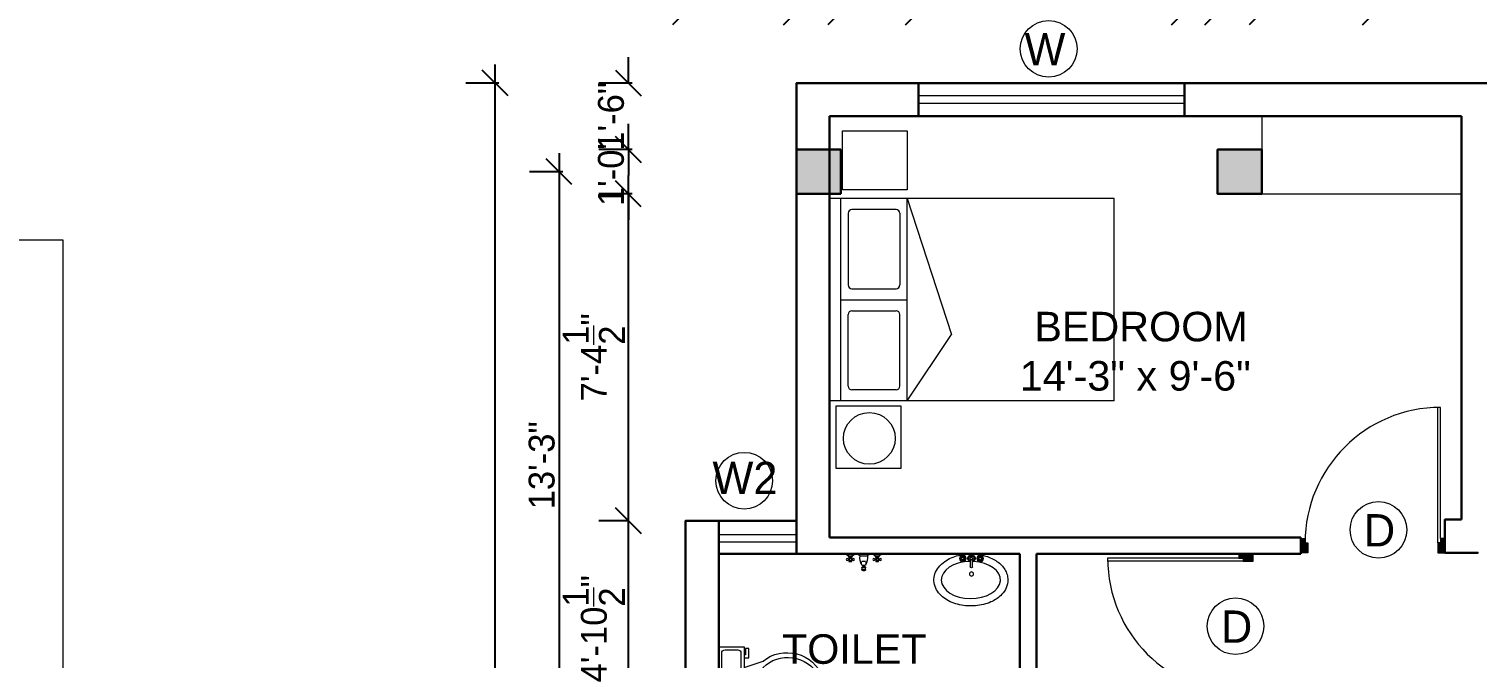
# Model space of a CAD drawing. Header units: inches. Extents: x 28835 to 36795, y -18828 to -9750.
# Drawn here: x 31112.1 to 31504, y -10208.3 to -10037.9 of the extents above; entities that cross this region are included whole.
import ezdxf

# ---------------------------------------------------------------- set-up
doc = ezdxf.new("R2010")
doc.units = ezdxf.units.IN
doc.header["$LTSCALE"] = 12
doc.header["$MEASUREMENT"] = 0
for name, color, linetype, lineweight in [('05. Dimension', 213, 'Continuous', 9), ('colum', 250, 'Continuous', 30), ('dimention', 5, 'Continuous', 9), ('Elevation', 114, 'Continuous', 20), ('F-FURNITURE', 32, 'Continuous', 13), ('FIXTURES', 23, 'Continuous', 9), ('FURNI', 30, 'Continuous', 9), ('Ha2', 31, 'Continuous', 0), ('N_DOOR', 32, 'Continuous', 13), ('Text', 7, 'Continuous', 5), ('Wall', 1, 'Continuous', 30), ('WIN', 140, 'Continuous', 15), ('window', 6, 'Continuous', 9)]:
    doc.layers.add(name, color=color, linetype=linetype, lineweight=lineweight)
doc.layers.add('06. Text', color=114, linetype='Continuous')
doc.styles.add('Bijay', font='', dxfattribs={"height": 8})
doc.styles.add('KBS', font='GOTHIC.TTF')
doc.styles.add('Times', font='GOTHIC.TTF')
doc.styles.get('Bijay').set_extended_font_data('Serifa BT')
doc.dimstyles.new('D75', dxfattribs={"dimtxt": 7, "dimasz": 7, "dimexe": 8, "dimexo": 24, "dimgap": 1, "dimtad": 1, "dimdec": 1, "dimzin": 3, "dimdsep": 46, "dimlunit": 4, "dimtxsty": 'Times', "dimblk": 'OBLIQUE', "dimcen": 0, "dimdle": 5, "dimaunit": 1, "dimadec": 3, "dimazin": 0, "dimtfac": 1, "dimtdec": 1, "dimtix": 1, "dimtofl": 0, "dimtmove": 1, "dimatfit": 0, "dimldrblk": 'OBLIQUE', "dimfxl": 1, "dimfxlon": 1, "dimtolj": 1, "dimtzin": 0, "dimarcsym": 0})

# ---------------------------------------------------------------- blocks, each defined once
blk = doc.blocks.new('A$C3D6C2CD6')
at = {"ltscale": 0.5}
for p, q in [((0, 0), (0, 54.8)), ((3, 54.8), (0, 54.8)), ((77, 54.8), (3, 54.8)), ((3, 0), (3, 54.8)), ((18, 51.8), (6, 51.8)), ((21, 54.8), (33, 18)), ((21, 0), (21, 54.8)), ((77, 0), (77, 54.8)), ((5, 50.8), (5, 31.4)), ((19, 50.8), (19, 31.4)), ((6, 30.4), (18, 30.4)), ((3, 27.4), (21, 27.4)), ((6, 24.4), (18, 24.4)), ((5, 4), (5, 23.4)), ((19, 4), (19, 23.4)), ((21, 0), (33, 18)), ((3, 0), (0, 0)), ((77, 0), (3, 0)), ((18, 3), (6, 3))]:
    blk.add_line(p, q, dxfattribs=at)
for centre, start, end in [((6, 50.8), 90, 180), ((18, 50.8), 0, 90), ((6, 31.4), 180, 270), ((18, 31.4), 270, 0), ((6, 23.4), 90, 180), ((18, 23.4), 0, 90), ((6, 4), 180, 270), ((18, 4), 270, 0)]:
    blk.add_arc(centre, 1, start, end, dxfattribs=at)
blk = doc.blocks.new('Toilet - top')
for p, q in [((9.5, -6), (9.5, -2)), ((-10, -8.5), (-8, -8.5)), ((-10, -9.5), (-10, -8.5)), ((-8, -8.5), (-8, -8)), ((-7, -8), (-7, -9.5)), ((-4, -8), (-6, -14)), ((4, -8), (6, -14)), ((-7, -9.5), (-10, -9.5)), ((4, -14), (-4, -14))]:
    blk.add_line(p, q)
blk.add_lwpolyline([(10.5, -8), (10.5, 0), (-10.5, 0), (-10.5, -8)], close=True)
for points in [[(-9.5, -2), (-9.5, -6)], [(8.5, -1), (-8.5, -1)], [(-8.5, -7), (8.5, -7)]]:
    blk.add_lwpolyline(points)
for centre, radius, start, end in [((-8.62, -1.88), 0.884, 81.8699, 188.1301), ((8.62, -1.88), 0.884, 351.8699, 98.1301), ((-8.62, -6.12), 0.884, 171.8699, 278.1301), ((8.62, -6.12), 0.884, 261.8699, 8.1301), ((3.52, -21.58), 12.17, 141.4691, 247.9714), ((4.2, -21.82), 11.33, 136.3677, 238.9468), ((-3.52, -21.58), 12.17, 292.0284, 38.5307), ((-4.2, -21.82), 11.33, 301.053, 43.6321), ((0, -27.88), 4, 245.7318, 294.2682), ((0, -29), 4, 254.8605, 285.1395)]:
    blk.add_arc(centre, radius, start, end)
blk = doc.blocks.new('BASIN')
at = {"layer": 'FIXTURES'}
for p, q in [((78068, 8819.62), (78068, 8821.27)), ((78068.64, 8821.27), (78068.64, 8819.62)), ((78065.66, 8819.14), (78065.49, 8819.14)), ((78065.66, 8818.98), (78065.49, 8818.98)), ((78065.89, 8819.37), (78065.89, 8819.55)), ((78065.9, 8818.75), (78065.9, 8818.57)), ((78066.05, 8819.37), (78066.05, 8819.55)), ((78066.05, 8818.75), (78066.05, 8818.57)), ((78066.28, 8819.14), (78066.46, 8819.14)), ((78066.28, 8818.98), (78066.46, 8818.98)), ((78070.36, 8819.14), (78070.18, 8819.14)), ((78070.36, 8818.98), (78070.18, 8818.98)), ((78070.59, 8819.37), (78070.59, 8819.55)), ((78070.59, 8818.75), (78070.59, 8818.57)), ((78070.75, 8819.37), (78070.75, 8819.55)), ((78070.76, 8818.75), (78070.76, 8818.57)), ((78070.98, 8819.14), (78071.16, 8819.14)), ((78070.98, 8818.98), (78071.16, 8818.98))]:
    blk.add_line(p, q, dxfattribs=at)
for centre, radius in [((78068.32, 8823.26), 0.561), ((78065.97, 8819.06), 0.891), ((78065.32, 8819.06), 0.181), ((78065.97, 8819.06), 0.324), ((78065.97, 8819.71), 0.181), ((78065.98, 8818.41), 0.181), ((78066.62, 8819.06), 0.181), ((78068.32, 8819.06), 0.324), ((78070.67, 8819.06), 0.891), ((78070.02, 8819.06), 0.181), ((78070.67, 8819.06), 0.324), ((78070.67, 8819.71), 0.181), ((78070.68, 8818.41), 0.181), ((78071.32, 8819.06), 0.181)]:
    blk.add_circle(centre, radius, dxfattribs=at)
for centre, radius, start, end in [((78068.32, 8821.27), 0.324, 0, 180), ((78065.97, 8819.06), 0.648, 105.2407, 164.2093), ((78065.97, 8819.06), 0.648, 196.2342, 253.9047), ((78065.97, 8819.06), 0.648, 16.4413, 74.0789), ((78065.97, 8819.06), 0.648, 286.12, 344.0884), ((78068.32, 8819.06), 0.972, 109.6397, 70.3486), ((78068.32, 8819.06), 0.648, 120.2446, 59.6569), ((78070.67, 8819.06), 0.648, 105.9211, 163.5587), ((78070.67, 8819.06), 0.648, 195.9116, 253.88), ((78070.67, 8819.06), 0.648, 15.7907, 74.7593), ((78070.67, 8819.06), 0.648, 286.0953, 343.7658)]:
    blk.add_arc(centre, radius, start, end, dxfattribs=at)
at = {"layer": 'FIXTURES', "extrusion": (0, 0, -1)}
blk.add_ellipse((78068.16, 8824.86), major_axis=(8, 0), ratio=0.629906, start_param=1.624049, end_param=7.762372, dxfattribs=at)
at = {"layer": 'FIXTURES'}
blk.add_open_spline([(78078.16, 8824.86), (78078.16, 8824.37), (78078.09, 8823.87), (78077.81, 8822.92), (78077.61, 8822.47), (78077.1, 8821.62), (78076.79, 8821.23), (78075.71, 8820.11), (78074.81, 8819.49), (78072.79, 8818.54), (78071.68, 8818.21), (78068.63, 8817.71), (78066.63, 8817.77), (78063.45, 8818.55), (78062.19, 8819.08), (78060.45, 8820.28), (78059.86, 8820.82), (78058.97, 8821.97), (78058.65, 8822.55), (78058.23, 8823.81), (78058.13, 8824.48), (78058.2, 8825.8), (78058.37, 8826.46), (78058.91, 8827.66), (78059.28, 8828.22), (78060.18, 8829.2), (78060.69, 8829.63), (78062.38, 8830.75), (78063.69, 8831.27), (78066.49, 8831.88), (78067.98, 8831.98), (78070.88, 8831.72), (78072.29, 8831.38), (78074.54, 8830.39), (78075.44, 8829.82), (78076.7, 8828.63), (78077.15, 8828.07), (78077.83, 8826.81), (78078.05, 8826.12), (78078.15, 8825.23), (78078.16, 8825.05), (78078.16, 8824.86)], degree=3, knots=[0, 0, 0, 0, 0.181364, 0.181364, 0.362729, 0.362729, 0.544093, 0.544093, 0.928824, 0.928824, 1.313556, 1.313556, 1.94034, 1.94034, 2.400556, 2.400556, 2.689721, 2.689721, 2.932428, 2.932428, 3.175135, 3.175135, 3.417842, 3.417842, 3.66055, 3.66055, 3.903257, 3.903257, 4.376682, 4.376682, 4.850108, 4.850108, 5.323534, 5.323534, 5.693577, 5.693577, 5.95511, 5.95511, 6.216644, 6.216644, 6.283185, 6.283185, 6.283185, 6.283185], dxfattribs=at)
blk = doc.blocks.new('D1000')
at = {"linetype": 'Continuous'}
for points in [[(30, 50), (30, 20), (50, 20), (50, -50), (0, -50), (0, 50)], [(970, 50), (970, 20), (950, 20), (950, -50), (1000, -50), (1000, 50)]]:
    blk.add_hatch(color=256, dxfattribs=at).paths.add_polyline_path(points)
at = {"color": 0, "linetype": 'Continuous'}
for p, q in [((950, 20), (950, 960)), ((970, 50), (970, 960))]:
    blk.add_line(p, q, dxfattribs=at)
at = {"linetype": 'Continuous'}
for points in [[(30, 50), (30, 20), (50, 20), (50, -50), (0, -50), (0, 50)], [(970, 50), (970, 20), (950, 20), (950, -50), (1000, -50), (1000, 50)]]:
    blk.add_lwpolyline(points, close=True, dxfattribs=at)
blk.add_arc((970, 20), 940, 90, 180, dxfattribs=at)
blk = doc.blocks.new('Faucet - Bathroom front')
for p, q in [((-0.5, 4.25), (0.5, 4.25)), ((-5, 0), (-2.25, 0)), ((-4.5087, 0.25), (-2.7408, 0.25)), ((-4, 1.625), (-4.25, 1.625)), ((-4, 1.375), (-4.25, 1.375)), ((-3.1442, 0.75), (-4.0979, 0.75)), ((-3.25, 1.625), (-3, 1.625)), ((-3.25, 1.375), (-3, 1.375)), ((-1.5, 0), (1.5, 0)), ((-1, 0.5), (1, 0.5)), ((0.5, 3.75), (-0.5, 3.75)), ((-0.5, 3), (0.5, 3)), ((0.5, 2), (-0.5, 2)), ((-0.25, 3), (-0.25, 3.5)), ((0.25, 3.5), (0.25, 3)), ((2.25, 0), (5, 0)), ((2.7413, 0.25), (4.5092, 0.25)), ((3.25, 1.625), (3, 1.625)), ((3.25, 1.375), (3, 1.375)), ((4.1058, 0.75), (3.1521, 0.75)), ((4, 1.625), (4.25, 1.625)), ((4, 1.375), (4.25, 1.375))]:
    blk.add_line(p, q)
for points in [[(-0.5, 3.75), (-0.5, 4.25)], [(-0.25, 4.5), (0.25, 4.5)], [(0.5, 4.25), (0.5, 3.75)], [(0.25, 3.5), (-0.25, 3.5)]]:
    blk.add_lwpolyline(points)
for points in [[(-4, 1), (-4, 2), (-3.25, 2), (-3.25, 1)], [(3.25, 1), (3.25, 2), (4, 2), (4, 1)]]:
    blk.add_lwpolyline(points, close=True)
for centre in [(-4.5, 1.5), (-3.625, 1.5), (-2.75, 1.5), (2.75, 1.5), (3.625, 1.5), (4.5, 1.5)]:
    blk.add_circle(centre, 0.2795)
for centre, radius, start, end in [((-0.2575, 4.2575), 0.2426, 88.22243, 181.7776), ((0.2575, 4.2575), 0.2426, 358.2224, 91.77757), ((-5.375, 1.375), 1.4252, 285.2551, 344.7449), ((-1.875, 1.375), 1.4252, 195.2551, 254.7449), ((-0.7962, -0.2038), 0.7327, 106.1502, 163.8498), ((3, 1), 4.0311, 150.2551, 187.125), ((0.6413, 2.5), 1.246, 156.3417, 203.6583), ((-0.2575, 3.7425), 0.2426, 178.2224, 271.7776), ((0.2575, 3.7425), 0.2426, 268.2224, 1.777565), ((-3, 1), 4.0311, 352.875, 29.74488), ((-0.6413, 2.5), 1.246, 336.3417, 23.65835), ((0.7962, -0.2038), 0.7327, 16.1502, 73.84979), ((1.875, 1.375), 1.4252, 285.2551, 344.7449), ((5.375, 1.375), 1.4252, 195.2551, 254.7449)]:
    blk.add_arc(centre, radius, start, end)
blk = doc.blocks.new('_Oblique')
at = {"color": 0, "linetype": 'ByBlock', "lineweight": -2}
blk.add_line((-0.5, -0.5), (0.5, 0.5), dxfattribs=at)
blk = doc.blocks.new('*D202')
at = {"layer": 'Defpoints', "color": 0, "ltscale": 12, "transparency": 16777216}
for p in [(31274.33, -10171.1), (31289.77, -10171.1), (31319.79, -10229.6)]:
    blk.add_point(p, dxfattribs=at)
at = {"layer": 'dimention', "color": 0, "lineweight": -2, "ltscale": 12, "transparency": 16777216}
for p, q in [((31274.33, -10234.6), (31274.33, -10166.1)), ((31274.33, -10171.1), (31266.33, -10171.1)), ((31275.33, -10229.6), (31266.33, -10229.6))]:
    blk.add_line(p, q, dxfattribs=at)
at = {"layer": 'dimention', "color": 0, "lineweight": -2, "ltscale": 12, "transparency": 16777216, "xscale": 7, "yscale": 7, "zscale": 7}
for p, rotation in [((31274.33, -10171.1), 90), ((31274.33, -10229.6), 270)]:
    blk.add_blockref('_Oblique', p, dxfattribs=dict(at, rotation=rotation))
at = {"layer": 'dimention', "color": 0, "ltscale": 12, "transparency": 16777216, "insert": (31264.99, -10200.35), "char_height": 7, "attachment_point": 5, "rotation": 90, "style": 'Times'}
blk.add_mtext('\\A1;4\'-10{\\H1.000000x;\\S1/2;}"', dxfattribs=at)
blk = doc.blocks.new('*D203')
at = {"layer": 'Defpoints', "color": 0, "ltscale": 12, "transparency": 16777216}
for p in [(31274.33, -10082.6), (31319.79, -10082.6), (31289.77, -10171.1)]:
    blk.add_point(p, dxfattribs=at)
at = {"layer": 'dimention', "color": 0, "lineweight": -2, "ltscale": 12, "transparency": 16777216}
for p, q in [((31274.33, -10176.1), (31274.33, -10077.6)), ((31275.33, -10082.6), (31266.33, -10082.6)), ((31274.33, -10171.1), (31266.33, -10171.1))]:
    blk.add_line(p, q, dxfattribs=at)
at = {"layer": 'dimention', "color": 0, "lineweight": -2, "ltscale": 12, "transparency": 16777216, "xscale": 7, "yscale": 7, "zscale": 7}
for p, rotation in [((31274.33, -10082.6), 90), ((31274.33, -10171.1), 270)]:
    blk.add_blockref('_Oblique', p, dxfattribs=dict(at, rotation=rotation))
at = {"layer": 'dimention', "color": 0, "ltscale": 12, "transparency": 16777216, "insert": (31264.99, -10126.85), "char_height": 7, "attachment_point": 5, "rotation": 90, "style": 'Times'}
blk.add_mtext('\\A1;7\'-4{\\H1.000000x;\\S1/2;}"', dxfattribs=at)
blk = doc.blocks.new('*D204')
at = {"layer": 'Defpoints', "color": 0, "ltscale": 12, "transparency": 16777216}
for p in [(31274.33, -10070.6), (31319.79, -10070.6), (31319.79, -10082.6)]:
    blk.add_point(p, dxfattribs=at)
at = {"layer": 'dimention', "color": 0, "lineweight": -2, "ltscale": 12, "transparency": 16777216}
for p, q in [((31274.33, -10070.6), (31274.33, -10063.6)), ((31275.33, -10070.6), (31266.33, -10070.6)), ((31275.33, -10082.6), (31266.33, -10082.6)), ((31274.33, -10082.6), (31274.33, -10089.6))]:
    blk.add_line(p, q, dxfattribs=at)
at = {"layer": 'dimention', "color": 0, "lineweight": -2, "ltscale": 12, "transparency": 16777216, "xscale": 7, "yscale": 7, "zscale": 7}
for p, rotation in [((31274.33, -10070.6), 270), ((31274.33, -10082.6), 90)]:
    blk.add_blockref('_Oblique', p, dxfattribs=dict(at, rotation=rotation))
at = {"layer": 'dimention', "color": 0, "ltscale": 12, "transparency": 16777216, "insert": (31269.66, -10076.6), "char_height": 7, "attachment_point": 5, "rotation": 90, "style": 'Times'}
blk.add_mtext('\\A1;1\'-0"', dxfattribs=at)
blk = doc.blocks.new('*D205')
at = {"layer": 'Defpoints', "color": 0, "ltscale": 12, "transparency": 16777216}
for p in [(31274.33, -10052.6), (31319.79, -10052.6), (31319.79, -10070.6)]:
    blk.add_point(p, dxfattribs=at)
at = {"layer": 'dimention', "color": 0, "lineweight": -2, "ltscale": 12, "transparency": 16777216}
for p, q in [((31274.33, -10052.6), (31274.33, -10045.6)), ((31275.33, -10052.6), (31266.33, -10052.6)), ((31275.33, -10070.6), (31266.33, -10070.6)), ((31274.33, -10070.6), (31274.33, -10077.6))]:
    blk.add_line(p, q, dxfattribs=at)
at = {"layer": 'dimention', "color": 0, "lineweight": -2, "ltscale": 12, "transparency": 16777216, "xscale": 7, "yscale": 7, "zscale": 7}
for p, rotation in [((31274.33, -10052.6), 270), ((31274.33, -10070.6), 90)]:
    blk.add_blockref('_Oblique', p, dxfattribs=dict(at, rotation=rotation))
at = {"layer": 'dimention', "color": 0, "ltscale": 12, "transparency": 16777216, "insert": (31269.66, -10061.6), "char_height": 7, "attachment_point": 5, "rotation": 90, "style": 'Times'}
blk.add_mtext('\\A1;1\'-6"', dxfattribs=at)
blk = doc.blocks.new('*D206')
at = {"layer": 'Defpoints', "color": 0, "ltscale": 12, "transparency": 16777216}
for p in [(31319.79, -10076.6), (31255.57, -10235.6), (31319.79, -10235.6)]:
    blk.add_point(p, dxfattribs=at)
at = {"layer": 'dimention', "color": 0, "lineweight": -2, "ltscale": 12, "transparency": 16777216}
for p, q in [((31255.57, -10071.6), (31255.57, -10240.6)), ((31256.57, -10076.6), (31247.57, -10076.6)), ((31256.57, -10235.6), (31247.57, -10235.6))]:
    blk.add_line(p, q, dxfattribs=at)
at = {"layer": 'dimention', "color": 0, "lineweight": -2, "ltscale": 12, "transparency": 16777216, "xscale": 7, "yscale": 7, "zscale": 7}
for p, rotation in [((31255.57, -10076.6), 90), ((31255.57, -10235.6), 270)]:
    blk.add_blockref('_Oblique', p, dxfattribs=dict(at, rotation=rotation))
at = {"layer": 'dimention', "color": 0, "ltscale": 12, "transparency": 16777216, "insert": (31250.9, -10156.1), "char_height": 7, "attachment_point": 5, "rotation": 90, "style": 'Times'}
blk.add_mtext('\\A1;13\'-3"', dxfattribs=at)
blk = doc.blocks.new('*D208')
at = {"layer": 'Defpoints', "color": 0, "ltscale": 12, "transparency": 16777216}
for p in [(31238.31, -10052.6), (31319.79, -10052.6), (31319.79, -10397.6)]:
    blk.add_point(p, dxfattribs=at)
at = {"layer": 'dimention', "color": 0, "lineweight": -2, "ltscale": 12, "transparency": 16777216}
for p, q in [((31238.31, -10402.6), (31238.31, -10047.6)), ((31239.31, -10052.6), (31230.31, -10052.6)), ((31239.31, -10397.6), (31230.31, -10397.6))]:
    blk.add_line(p, q, dxfattribs=at)
at = {"layer": 'dimention', "color": 0, "lineweight": -2, "ltscale": 12, "transparency": 16777216, "xscale": 7, "yscale": 7, "zscale": 7}
for p, rotation in [((31238.31, -10052.6), 90), ((31238.31, -10397.6), 270)]:
    blk.add_blockref('_Oblique', p, dxfattribs=dict(at, rotation=rotation))
at = {"layer": 'dimention', "color": 0, "ltscale": 12, "transparency": 16777216, "insert": (31233.64, -10225.1), "char_height": 7, "attachment_point": 5, "rotation": 90, "style": 'Times'}
blk.add_mtext('\\A1;28\'-9"', dxfattribs=at)
blk = doc.blocks.new('*D209')
at = {"layer": 'Defpoints', "color": 0, "ltscale": 12, "transparency": 16777216}
for p in [(31331.79, -10033.32), (31319.79, -10070.6), (31331.79, -10070.6)]:
    blk.add_point(p, dxfattribs=at)
at = {"layer": 'dimention', "color": 0, "lineweight": -2, "ltscale": 12, "transparency": 16777216}
for p, q in [((31319.79, -10034.32), (31319.79, -10025.32)), ((31331.79, -10034.32), (31331.79, -10025.32)), ((31319.79, -10033.32), (31312.79, -10033.32)), ((31331.79, -10033.32), (31338.79, -10033.32))]:
    blk.add_line(p, q, dxfattribs=at)
at = {"layer": 'dimention', "color": 0, "lineweight": -2, "ltscale": 12, "transparency": 16777216, "xscale": 7, "yscale": 7, "zscale": 7}
blk.add_blockref('_Oblique', (31319.79, -10033.32), dxfattribs=at)
at = {"layer": 'dimention', "color": 0, "lineweight": -2, "ltscale": 12, "transparency": 16777216, "xscale": 7, "yscale": 7, "zscale": 7, "rotation": 180}
blk.add_blockref('_Oblique', (31331.79, -10033.32), dxfattribs=at)
at = {"layer": 'dimention', "color": 0, "ltscale": 12, "transparency": 16777216, "insert": (31325.79, -10028.65), "char_height": 7, "attachment_point": 5, "style": 'Times'}
blk.add_mtext('\\A1;1\'-0"', dxfattribs=at)
blk = doc.blocks.new('*D210')
at = {"layer": 'Defpoints', "color": 0, "ltscale": 12, "transparency": 16777216}
for p in [(31352.81, -10033.32), (31352.81, -10052.6), (31331.79, -10070.6)]:
    blk.add_point(p, dxfattribs=at)
at = {"layer": 'dimention', "color": 0, "lineweight": -2, "ltscale": 12, "transparency": 16777216}
for p, q in [((31331.79, -10034.32), (31331.79, -10025.32)), ((31352.81, -10033.32), (31352.81, -10025.32)), ((31326.79, -10033.32), (31357.81, -10033.32))]:
    blk.add_line(p, q, dxfattribs=at)
at = {"layer": 'dimention', "color": 0, "lineweight": -2, "ltscale": 12, "transparency": 16777216, "xscale": 7, "yscale": 7, "zscale": 7, "rotation": 180}
blk.add_blockref('_Oblique', (31331.79, -10033.32), dxfattribs=at)
at = {"layer": 'dimention', "color": 0, "lineweight": -2, "ltscale": 12, "transparency": 16777216, "xscale": 7, "yscale": 7, "zscale": 7}
blk.add_blockref('_Oblique', (31352.81, -10033.32), dxfattribs=at)
at = {"layer": 'dimention', "color": 0, "ltscale": 12, "transparency": 16777216, "insert": (31342.3, -10028.65), "char_height": 7, "attachment_point": 5, "style": 'Times'}
blk.add_mtext('\\A1;1\'-9"', dxfattribs=at)
blk = doc.blocks.new('*D211')
at = {"layer": 'Defpoints', "color": 0, "ltscale": 12, "transparency": 16777216}
for p in [(31424.81, -10033.32), (31352.81, -10052.6), (31424.81, -10052.6)]:
    blk.add_point(p, dxfattribs=at)
at = {"layer": 'dimention', "color": 0, "lineweight": -2, "ltscale": 12, "transparency": 16777216}
for p, q in [((31352.81, -10033.32), (31352.81, -10025.32)), ((31424.81, -10033.32), (31424.81, -10025.32)), ((31347.81, -10033.32), (31429.81, -10033.32))]:
    blk.add_line(p, q, dxfattribs=at)
at = {"layer": 'dimention', "color": 0, "lineweight": -2, "ltscale": 12, "transparency": 16777216, "xscale": 7, "yscale": 7, "zscale": 7, "rotation": 180}
blk.add_blockref('_Oblique', (31352.81, -10033.32), dxfattribs=at)
at = {"layer": 'dimention', "color": 0, "lineweight": -2, "ltscale": 12, "transparency": 16777216, "xscale": 7, "yscale": 7, "zscale": 7}
blk.add_blockref('_Oblique', (31424.81, -10033.32), dxfattribs=at)
at = {"layer": 'dimention', "color": 0, "ltscale": 12, "transparency": 16777216, "insert": (31388.81, -10028.65), "char_height": 7, "attachment_point": 5, "style": 'Times'}
blk.add_mtext('\\A1;6\'-0"', dxfattribs=at)
blk = doc.blocks.new('*D212')
at = {"layer": 'Defpoints', "color": 0, "ltscale": 12, "transparency": 16777216}
for p in [(31445.79, -10033.32), (31445.79, -10052.6), (31433.79, -10070.6)]:
    blk.add_point(p, dxfattribs=at)
at = {"layer": 'dimention', "color": 0, "lineweight": -2, "ltscale": 12, "transparency": 16777216}
for p, q in [((31433.79, -10034.32), (31433.79, -10025.32)), ((31445.79, -10033.32), (31445.79, -10025.32)), ((31433.79, -10033.32), (31426.79, -10033.32)), ((31445.79, -10033.32), (31452.79, -10033.32))]:
    blk.add_line(p, q, dxfattribs=at)
at = {"layer": 'dimention', "color": 0, "lineweight": -2, "ltscale": 12, "transparency": 16777216, "xscale": 7, "yscale": 7, "zscale": 7}
blk.add_blockref('_Oblique', (31433.79, -10033.32), dxfattribs=at)
at = {"layer": 'dimention', "color": 0, "lineweight": -2, "ltscale": 12, "transparency": 16777216, "xscale": 7, "yscale": 7, "zscale": 7, "rotation": 180}
blk.add_blockref('_Oblique', (31445.79, -10033.32), dxfattribs=at)
at = {"layer": 'dimention', "color": 0, "ltscale": 12, "transparency": 16777216, "insert": (31439.79, -10028.65), "char_height": 7, "attachment_point": 5, "style": 'Times'}
blk.add_mtext('\\A1;1\'-0"', dxfattribs=at)
blk = doc.blocks.new('*D214')
at = {"layer": 'Defpoints', "color": 0, "ltscale": 12, "transparency": 16777216}
for p in [(31476.48, -10033.32), (31445.79, -10052.6), (31476.48, -10070.6)]:
    blk.add_point(p, dxfattribs=at)
at = {"layer": 'dimention', "color": 0, "lineweight": -2, "ltscale": 12, "transparency": 16777216}
for p, q in [((31445.79, -10033.32), (31445.79, -10025.32)), ((31476.48, -10034.32), (31476.48, -10025.32)), ((31440.79, -10033.32), (31481.48, -10033.32))]:
    blk.add_line(p, q, dxfattribs=at)
at = {"layer": 'dimention', "color": 0, "lineweight": -2, "ltscale": 12, "transparency": 16777216, "xscale": 7, "yscale": 7, "zscale": 7, "rotation": 180}
blk.add_blockref('_Oblique', (31445.79, -10033.32), dxfattribs=at)
at = {"layer": 'dimention', "color": 0, "lineweight": -2, "ltscale": 12, "transparency": 16777216, "xscale": 7, "yscale": 7, "zscale": 7}
blk.add_blockref('_Oblique', (31476.48, -10033.32), dxfattribs=at)
at = {"layer": 'dimention', "color": 0, "ltscale": 12, "transparency": 16777216, "insert": (31461.14, -10023.98), "char_height": 7, "attachment_point": 5, "style": 'Times'}
blk.add_mtext('\\A1;2\'-6{\\H1.000000x;\\S1/2;}"', dxfattribs=at)
blk = doc.blocks.new('*D215')
at = {"layer": 'Defpoints', "color": 0, "ltscale": 12, "transparency": 16777216}
for p in [(31512.48, -10033.32), (31476.48, -10070.6), (31512.48, -10070.6)]:
    blk.add_point(p, dxfattribs=at)
at = {"layer": 'dimention', "color": 0, "lineweight": -2, "ltscale": 12, "transparency": 16777216}
for p, q in [((31476.48, -10034.32), (31476.48, -10025.32)), ((31512.48, -10034.32), (31512.48, -10025.32)), ((31471.48, -10033.32), (31517.48, -10033.32))]:
    blk.add_line(p, q, dxfattribs=at)
at = {"layer": 'dimention', "color": 0, "lineweight": -2, "ltscale": 12, "transparency": 16777216, "xscale": 7, "yscale": 7, "zscale": 7, "rotation": 180}
blk.add_blockref('_Oblique', (31476.48, -10033.32), dxfattribs=at)
at = {"layer": 'dimention', "color": 0, "lineweight": -2, "ltscale": 12, "transparency": 16777216, "xscale": 7, "yscale": 7, "zscale": 7}
blk.add_blockref('_Oblique', (31512.48, -10033.32), dxfattribs=at)
at = {"layer": 'dimention', "color": 0, "ltscale": 12, "transparency": 16777216, "insert": (31494.48, -10028.65), "char_height": 7, "attachment_point": 5, "style": 'Times'}
blk.add_mtext('\\A1;3\'-0"', dxfattribs=at)
blk = doc.blocks.new('*D220')
at = {"layer": 'Defpoints', "color": 0, "ltscale": 12, "transparency": 16777216}
for p in [(31439.79, -10015.22), (31325.79, -10070.6), (31439.79, -10070.6)]:
    blk.add_point(p, dxfattribs=at)
at = {"layer": 'dimention', "color": 0, "lineweight": -2, "ltscale": 12, "transparency": 16777216}
for p, q in [((31325.79, -10016.22), (31325.79, -10007.22)), ((31439.79, -10016.22), (31439.79, -10007.22)), ((31320.79, -10015.22), (31444.79, -10015.22))]:
    blk.add_line(p, q, dxfattribs=at)
at = {"layer": 'dimention', "color": 0, "lineweight": -2, "ltscale": 12, "transparency": 16777216, "xscale": 7, "yscale": 7, "zscale": 7, "rotation": 180}
blk.add_blockref('_Oblique', (31325.79, -10015.22), dxfattribs=at)
at = {"layer": 'dimention', "color": 0, "lineweight": -2, "ltscale": 12, "transparency": 16777216, "xscale": 7, "yscale": 7, "zscale": 7}
blk.add_blockref('_Oblique', (31439.79, -10015.22), dxfattribs=at)
at = {"layer": 'dimention', "color": 0, "ltscale": 12, "transparency": 16777216, "insert": (31382.79, -10010.55), "char_height": 7, "attachment_point": 5, "style": 'Times'}
blk.add_mtext('\\A1;9\'-6"', dxfattribs=at)
blk = doc.blocks.new('*D221')
at = {"layer": 'Defpoints', "color": 0, "ltscale": 12, "transparency": 16777216}
for p in [(31574.79, -10015.22), (31439.79, -10070.6), (31574.79, -10070.6)]:
    blk.add_point(p, dxfattribs=at)
at = {"layer": 'dimention', "color": 0, "lineweight": -2, "ltscale": 12, "transparency": 16777216}
for p, q in [((31439.79, -10016.22), (31439.79, -10007.22)), ((31574.79, -10016.22), (31574.79, -10007.22)), ((31434.79, -10015.22), (31579.79, -10015.22))]:
    blk.add_line(p, q, dxfattribs=at)
at = {"layer": 'dimention', "color": 0, "lineweight": -2, "ltscale": 12, "transparency": 16777216, "xscale": 7, "yscale": 7, "zscale": 7, "rotation": 180}
blk.add_blockref('_Oblique', (31439.79, -10015.22), dxfattribs=at)
at = {"layer": 'dimention', "color": 0, "lineweight": -2, "ltscale": 12, "transparency": 16777216, "xscale": 7, "yscale": 7, "zscale": 7}
blk.add_blockref('_Oblique', (31574.79, -10015.22), dxfattribs=at)
at = {"layer": 'dimention', "color": 0, "ltscale": 12, "transparency": 16777216, "insert": (31507.29, -10010.55), "char_height": 7, "attachment_point": 5, "style": 'Times'}
blk.add_mtext('\\A1;11\'-3"', dxfattribs=at)
blk = doc.blocks.new('*D223')
at = {"layer": 'Defpoints', "color": 0, "ltscale": 12, "transparency": 16777216}
for p in [(31319.79, -10033.32), (31289.77, -10171.1), (31319.79, -10171.1)]:
    blk.add_point(p, dxfattribs=at)
at = {"layer": 'dimention', "color": 0, "lineweight": -2, "ltscale": 12, "transparency": 16777216}
for p, q in [((31289.77, -10034.32), (31289.77, -10025.32)), ((31319.79, -10034.32), (31319.79, -10025.32)), ((31284.77, -10033.32), (31324.79, -10033.32))]:
    blk.add_line(p, q, dxfattribs=at)
at = {"layer": 'dimention', "color": 0, "lineweight": -2, "ltscale": 12, "transparency": 16777216, "xscale": 7, "yscale": 7, "zscale": 7, "rotation": 180}
blk.add_blockref('_Oblique', (31289.77, -10033.32), dxfattribs=at)
at = {"layer": 'dimention', "color": 0, "lineweight": -2, "ltscale": 12, "transparency": 16777216, "xscale": 7, "yscale": 7, "zscale": 7}
blk.add_blockref('_Oblique', (31319.79, -10033.32), dxfattribs=at)
at = {"layer": 'dimention', "color": 0, "ltscale": 12, "transparency": 16777216, "insert": (31304.78, -10028.65), "char_height": 7, "attachment_point": 5, "style": 'Times'}
blk.add_mtext('\\A1;2\'-6"', dxfattribs=at)
blk = doc.blocks.new('*D224')
at = {"layer": 'Defpoints', "color": 0, "ltscale": 12, "transparency": 16777216}
for p in [(31703.79, -9994.93), (31703.79, -10070.6), (31289.77, -10171.1)]:
    blk.add_point(p, dxfattribs=at)
at = {"layer": 'dimention', "color": 0, "lineweight": -2, "ltscale": 12, "transparency": 16777216}
for p, q in [((31289.77, -9995.93), (31289.77, -9986.93)), ((31703.79, -9995.93), (31703.79, -9986.93)), ((31284.77, -9994.93), (31708.79, -9994.93))]:
    blk.add_line(p, q, dxfattribs=at)
at = {"layer": 'dimention', "color": 0, "lineweight": -2, "ltscale": 12, "transparency": 16777216, "xscale": 7, "yscale": 7, "zscale": 7, "rotation": 180}
blk.add_blockref('_Oblique', (31289.77, -9994.93), dxfattribs=at)
at = {"layer": 'dimention', "color": 0, "lineweight": -2, "ltscale": 12, "transparency": 16777216, "xscale": 7, "yscale": 7, "zscale": 7}
blk.add_blockref('_Oblique', (31703.79, -9994.93), dxfattribs=at)
at = {"layer": 'dimention', "color": 0, "ltscale": 12, "transparency": 16777216, "insert": (31496.78, -9990.25), "char_height": 7, "attachment_point": 5, "style": 'Times'}
blk.add_mtext('\\A1;34\'-6"', dxfattribs=at)

msp = doc.modelspace()

# ---------------------------------------------------------------- hatches: boundary and pattern name
at = {"layer": 'Ha2'}
for points in [[(31331.79, -10082.6), (31331.79, -10070.6), (31319.79, -10070.6), (31319.79, -10082.6)], [(31445.79, -10082.6), (31445.79, -10070.6), (31433.79, -10070.6), (31433.79, -10082.6)]]:
    msp.add_hatch(color=256, dxfattribs=at).paths.add_polyline_path(points)

# ---------------------------------------------------------------- linework, layer by layer
at = {"layer": 'colum'}
for points in [[(31331.79, -10082.6), (31331.79, -10070.6), (31319.79, -10070.6), (31319.79, -10082.6)], [(31445.79, -10082.6), (31445.79, -10070.6), (31433.79, -10070.6), (31433.79, -10082.6)]]:
    msp.add_lwpolyline(points, close=True, dxfattribs=at)
at = {"layer": 'Defpoints', "ltscale": 12}
msp.add_lwpolyline([(31445.79, -10397.6), (31445.79, -10337.6), (31502.79, -10337.6), (31502.79, -10241.6), (31703.79, -10241.6), (31703.79, -10070.6), (31508.79, -10070.6), (31508.79, -10052.6), (31319.79, -10052.6), (31319.79, -10171.1), (31289.77, -10171.1), (31289.77, -10397.6), (31445.79, -10397.6)], dxfattribs=at)
at = {"layer": 'Elevation', "flags": 128}
msp.add_lwpolyline([(31105.25, -10234.6), (31121.36, -10234.6), (31121.36, -10095.16), (31106.36, -10095.16)], dxfattribs=at)
at = {"layer": 'F-FURNITURE'}
for points in [[(31332.28, -10081.49), (31332.28, -10065.49), (31349.78, -10065.49), (31349.78, -10081.49)], [(31330.58, -10156.97), (31330.58, -10139.97), (31348.08, -10139.97), (31348.08, -10156.97)]]:
    msp.add_lwpolyline(points, close=True, dxfattribs=at)
at = {"layer": 'F-FURNITURE', "ltscale": 0.3}
msp.add_circle((31339.54, -10148.8), 7, dxfattribs=at)
at = {"layer": 'FURNI', "ltscale": 0.5}
msp.add_lwpolyline([(31445.79, -10082.6), (31499.79, -10082.6), (31499.79, -10061.6), (31445.79, -10061.6)], close=True, dxfattribs=at)
at = {"layer": 'Text'}
for centre in [(31388.07, -10043.33), (31305.67, -10160.26), (31477.31, -10173.58), (31438.64, -10199.67)]:
    msp.add_circle(centre, 7.67, dxfattribs=at)
at = {"layer": 'Wall'}
for p, q in [((31508.79, -10052.6), (31319.79, -10052.6)), ((31319.79, -10052.6), (31319.79, -10180.1)), ((31352.81, -10061.6), (31352.81, -10052.6)), ((31424.81, -10061.6), (31424.81, -10052.6)), ((31328.79, -10175.6), (31328.79, -10061.6)), ((31328.79, -10061.6), (31499.79, -10061.6)), ((31499.79, -10170.8), (31499.79, -10061.6)), ((31319.79, -10171.1), (31289.77, -10171.1)), ((31289.77, -10397.6), (31289.77, -10171.1)), ((31298.77, -10388.6), (31298.77, -10171.1)), ((31456.29, -10175.6), (31328.79, -10175.6)), ((31328.79, -10180.1), (31298.77, -10180.1)), ((31380.29, -10180.1), (31298.77, -10180.1)), ((31380.29, -10180.1), (31380.29, -10241.6)), ((31450.29, -10180.1), (31384.79, -10180.1)), ((31384.79, -10180.1), (31384.79, -10241.6)), ((31456.29, -10180.1), (31450.29, -10180.1)), ((31499.79, -10180.1), (31499.79, -10179.8))]:
    msp.add_line(p, q, dxfattribs=at)
for points in [[(31504.29, -10179.8), (31504.29, -10179.8), (31495.29, -10179.8), (31495.29, -10170.8), (31499.79, -10170.8)], [(31456.29, -10175.6), (31456.29, -10180.1)]]:
    msp.add_lwpolyline(points, dxfattribs=at)
at = {"layer": 'WIN', "ltscale": 12}
for p, q in [((31298.77, -10174.82), (31319.79, -10174.82)), ((31298.77, -10176.82), (31319.79, -10176.82))]:
    msp.add_line(p, q, dxfattribs=at)
at = {"layer": 'window', "ltscale": 12}
for p, q in [((31424.81, -10056.1), (31352.81, -10056.1)), ((31424.81, -10058.1), (31352.81, -10058.1))]:
    msp.add_line(p, q, dxfattribs=at)

# ---------------------------------------------------------------- block references
at = {"layer": '05. Dimension', "xscale": -1, "rotation": 180}
msp.add_blockref('BASIN', (-46701.14, -1362.28), dxfattribs=at)
at = {"layer": 'FIXTURES', "xscale": -1, "rotation": 180}
msp.add_blockref('Faucet - Bathroom front', (31338.03, -10180.1), dxfattribs=at)
at = {"layer": 'FIXTURES', "xscale": -0.8571428568102419, "yscale": 0.8571428572759032, "zscale": 0.8571428571428571, "rotation": 90}
msp.add_blockref('Toilet - top', (31298.77, -10214.24), dxfattribs=at)
at = {"layer": 'FURNI', "ltscale": 0.5}
msp.add_blockref('A$C3D6C2CD6', (31328.79, -10138.67), dxfattribs=at)
at = {"layer": 'N_DOOR', "xscale": 0.03899999987334013, "yscale": 0.03899999987334013, "zscale": 0.03899999987334013}
msp.add_blockref('D1000', (31456.29, -10177.85), dxfattribs=at)
at = {"layer": 'N_DOOR', "xscale": 0.03899999987334013, "yscale": 0.03899999987334013, "zscale": 0.03899999987334013, "rotation": 90}
msp.add_blockref('D1000', (31441.47, -10219.1), dxfattribs=at)

# ---------------------------------------------------------------- texts
at = {"layer": '06. Text', "ltscale": 0.3, "char_height": 8, "attachment_point": 5, "style": 'Bijay'}
for s, insert, width in [('{\\fArial|b0|i0|c0|p34; BEDROOM\\P14\'-3" x 9\'-6"}', (31411.51, -10125.26), 105.1644), ('{\\fArial|b0|i0|c0|p34;TOILET\\P6\'-9" x 4\'-9"}', (31335.46, -10212.57), 84.1644)]:
    msp.add_mtext(s, dxfattribs=dict(at, insert=insert, width=width))
at = {"layer": 'Text', "char_height": 8.75, "attachment_point": 6, "style": 'KBS'}
for s, insert in [('W', (31392.59, -10043.44)), ('W2', (31314.66, -10159.53)), ('D', (31481.83, -10173.69)), ('D', (31443.16, -10199.78))]:
    msp.add_mtext(s, dxfattribs=dict(at, insert=insert))

# ---------------------------------------------------------------- dimensions: what is measured, and where the dimension line sits
at = {"layer": 'dimention', "ltscale": 12}
for base, p1, p2, picture, middle in [((31703.79, -9994.93), (31289.77, -10171.1), (31703.79, -10070.6), '*D224', (31496.78, -9990.25)), ((31439.79, -10015.22), (31325.79, -10070.6), (31439.79, -10070.6), '*D220', (31382.79, -10010.55)), ((31574.79, -10015.22), (31439.79, -10070.6), (31574.79, -10070.6), '*D221', (31507.29, -10010.55)), ((31476.48, -10033.32), (31445.79, -10052.6), (31476.48, -10070.6), '*D214', (31461.14, -10023.98)), ((31319.79, -10033.32), (31289.77, -10171.1), (31319.79, -10171.1), '*D223', (31304.78, -10028.65)), ((31331.79, -10033.32), (31319.79, -10070.6), (31331.79, -10070.6), '*D209', (31325.79, -10028.65)), ((31352.81, -10033.32), (31331.79, -10070.6), (31352.81, -10052.6), '*D210', (31342.3, -10028.65)), ((31424.81, -10033.32), (31352.81, -10052.6), (31424.81, -10052.6), '*D211', (31388.81, -10028.65)), ((31445.79, -10033.32), (31433.79, -10070.6), (31445.79, -10052.6), '*D212', (31439.79, -10028.65)), ((31512.48, -10033.32), (31476.48, -10070.6), (31512.48, -10070.6), '*D215', (31494.48, -10028.65))]:
    dim = msp.add_linear_dim(base=base, p1=p1, p2=p2, dimstyle='D75', dxfattribs=at)
    dim.commit()
    dim.dimension.update_dxf_attribs({"geometry": picture, "text_midpoint": middle})
for base, p1, p2, picture, middle in [((31274.33, -10052.6), (31319.79, -10070.6), (31319.79, -10052.6), '*D205', (31269.66, -10061.6)), ((31238.31, -10052.6), (31319.79, -10397.6), (31319.79, -10052.6), '*D208', (31233.64, -10225.1)), ((31274.33, -10070.6), (31319.79, -10082.6), (31319.79, -10070.6), '*D204', (31269.66, -10076.6)), ((31255.57, -10235.6), (31319.79, -10076.6), (31319.79, -10235.6), '*D206', (31250.9, -10156.1)), ((31274.33, -10082.6), (31289.77, -10171.1), (31319.79, -10082.6), '*D203', (31264.99, -10126.85)), ((31274.33, -10171.1), (31319.79, -10229.6), (31289.77, -10171.1), '*D202', (31264.99, -10200.35))]:
    dim = msp.add_linear_dim(base=base, p1=p1, p2=p2, angle=90, dimstyle='D75', dxfattribs=at)
    dim.commit()
    dim.dimension.update_dxf_attribs({"geometry": picture, "text_midpoint": middle})

doc.saveas('drawing.dxf')
